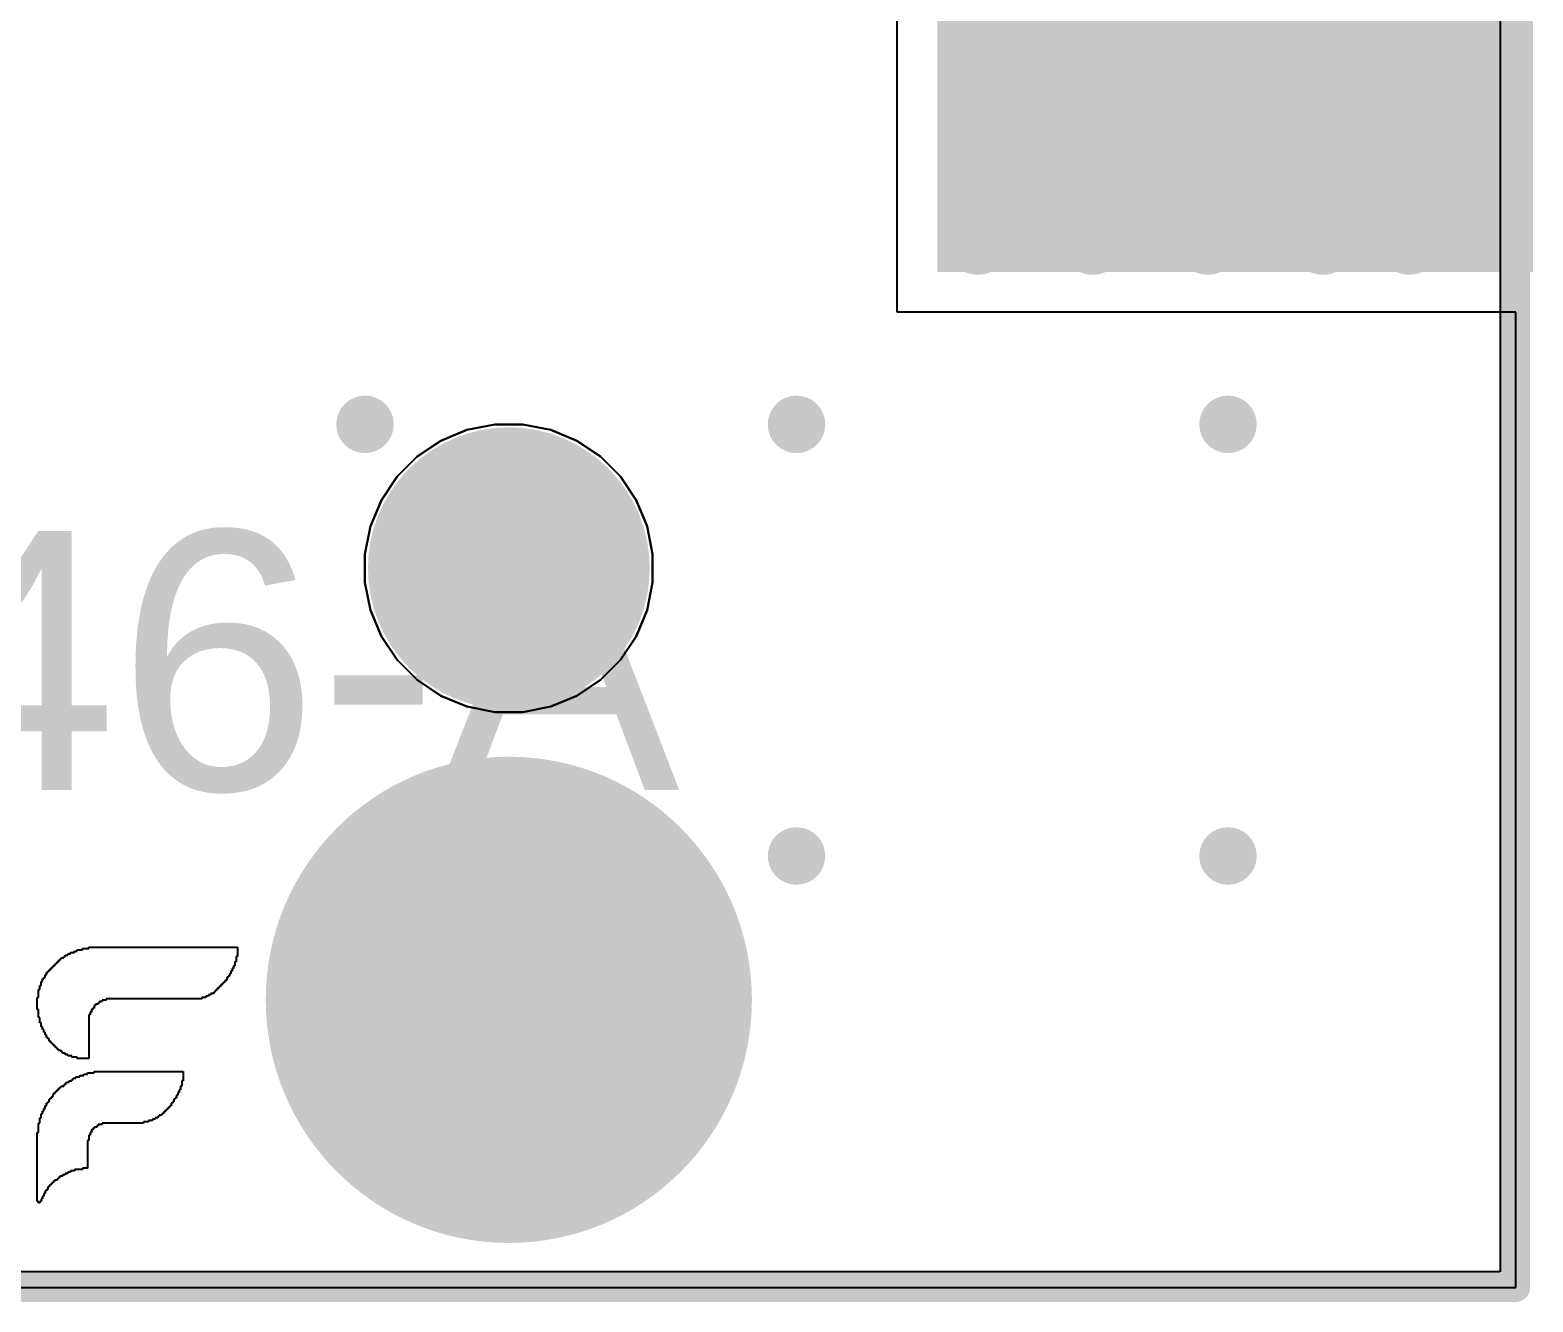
# Model space of a CAD drawing. Header units: millimetres. Extents: x -0.01 to 2.64, y -2.47 to 1.86.
# Drawn here: x 1.184 to 1.706, y -0.005 to 0.437 of the extents above; entities that cross this region are included whole.
import ezdxf

# ---------------------------------------------------------------- set-up
doc = ezdxf.new("R2010")
doc.units = ezdxf.units.MM
doc.header["$MEASUREMENT"] = 0
for name, color, linetype in [('BottomLayer', 5, 'Continuous'), ('BottomSolder', 6, 'Continuous'), ('Mechanical1', 6, 'Continuous'), ('MidLayer1', 16, 'Continuous'), ('MidLayer2', 76, 'Continuous'), ('PadHoleLayer', 156, 'Continuous'), ('TopLayer', 1, 'Continuous'), ('TopOverlay', 2, 'Continuous'), ('TopSolder', 216, 'Continuous'), ('ViaHoleLayer', 16, 'Continuous')]:
    doc.layers.add(name, color=color, linetype=linetype)
doc.styles.add('Arial', font='', dxfattribs={"height": 0.2})
doc.styles.get('Arial').set_extended_font_data('Arial')

# ---------------------------------------------------------------- blocks, each defined once
blk = doc.blocks.new('GRF_2021_F____13')
at = {"layer": 'TopOverlay'}
for p, q in [((0.70405, 0.07285), (0.70405, 0.07331)), ((0.70405, 0.07331), (0.7557, 0.07331)), ((0.7557, 0.07331), (0.7557, 0.07285)), ((0.69299, 0.06778), (0.69299, 0.06824)), ((0.69299, 0.06824), (0.69345, 0.06824)), ((0.69345, 0.06824), (0.69345, 0.0687)), ((0.69345, 0.0687), (0.69391, 0.0687)), ((0.69391, 0.0687), (0.69391, 0.06916)), ((0.69391, 0.06916), (0.69437, 0.06916)), ((0.69437, 0.06916), (0.69437, 0.06963)), ((0.69437, 0.06963), (0.69529, 0.06963)), ((0.69529, 0.06963), (0.69529, 0.07009)), ((0.69529, 0.07009), (0.69575, 0.07009)), ((0.69575, 0.07009), (0.69575, 0.07055)), ((0.69575, 0.07055), (0.69668, 0.07055)), ((0.69668, 0.07055), (0.69668, 0.07101)), ((0.69668, 0.07101), (0.6976, 0.07101)), ((0.6976, 0.07101), (0.6976, 0.07147)), ((0.6976, 0.07147), (0.69898, 0.07147)), ((0.69898, 0.07147), (0.69898, 0.07193)), ((0.69898, 0.07193), (0.6999, 0.07193)), ((0.6999, 0.07193), (0.6999, 0.07239)), ((0.6999, 0.07239), (0.70175, 0.07239)), ((0.70175, 0.07239), (0.70175, 0.07285)), ((0.70175, 0.07285), (0.70405, 0.07285)), ((0.75524, 0.06824), (0.75477, 0.06824)), ((0.75477, 0.06824), (0.75477, 0.06778)), ((0.7557, 0.07009), (0.75524, 0.07009)), ((0.75524, 0.07009), (0.75524, 0.06963)), ((0.75524, 0.06963), (0.75524, 0.06916)), ((0.75524, 0.06916), (0.75524, 0.0687)), ((0.75524, 0.0687), (0.75524, 0.06824)), ((0.7557, 0.07285), (0.7557, 0.07239)), ((0.7557, 0.07239), (0.7557, 0.07193)), ((0.7557, 0.07193), (0.7557, 0.07147)), ((0.7557, 0.07147), (0.7557, 0.07101)), ((0.7557, 0.07101), (0.7557, 0.07055)), ((0.7557, 0.07055), (0.7557, 0.07009)), ((0.68838, 0.06225), (0.68838, 0.06271)), ((0.68838, 0.06271), (0.68884, 0.06271)), ((0.68884, 0.06317), (0.68884, 0.06363)), ((0.68884, 0.06363), (0.6893, 0.06363)), ((0.68884, 0.06271), (0.68884, 0.06317)), ((0.6893, 0.06409), (0.6893, 0.06455)), ((0.6893, 0.06455), (0.68976, 0.06455)), ((0.6893, 0.06363), (0.6893, 0.06409)), ((0.68976, 0.06455), (0.68976, 0.06501)), ((0.68976, 0.06501), (0.69022, 0.06501)), ((0.69022, 0.06501), (0.69022, 0.06548)), ((0.69022, 0.06548), (0.69068, 0.06548)), ((0.69068, 0.06548), (0.69068, 0.06594)), ((0.69068, 0.06594), (0.69114, 0.06594)), ((0.69114, 0.06594), (0.69114, 0.0664)), ((0.69114, 0.0664), (0.6916, 0.0664)), ((0.6916, 0.0664), (0.6916, 0.06686)), ((0.6916, 0.06686), (0.69207, 0.06686)), ((0.69207, 0.06686), (0.69207, 0.06732)), ((0.69207, 0.06732), (0.69253, 0.06732)), ((0.69253, 0.06732), (0.69253, 0.06778)), ((0.69253, 0.06778), (0.69299, 0.06778)), ((0.75247, 0.06271), (0.75201, 0.06271)), ((0.75201, 0.06271), (0.75201, 0.06225)), ((0.75293, 0.06317), (0.75247, 0.06317)), ((0.75247, 0.06317), (0.75247, 0.06271)), ((0.75339, 0.06409), (0.75293, 0.06409)), ((0.75293, 0.06409), (0.75293, 0.06363)), ((0.75293, 0.06363), (0.75293, 0.06317)), ((0.75385, 0.06501), (0.75339, 0.06501)), ((0.75339, 0.06501), (0.75339, 0.06455)), ((0.75339, 0.06455), (0.75339, 0.06409)), ((0.75431, 0.06594), (0.75385, 0.06594)), ((0.75385, 0.06594), (0.75385, 0.06548)), ((0.75385, 0.06548), (0.75385, 0.06501)), ((0.75477, 0.06686), (0.75431, 0.06686)), ((0.75431, 0.06686), (0.75431, 0.0664)), ((0.75431, 0.0664), (0.75431, 0.06594)), ((0.75477, 0.06778), (0.75477, 0.06732)), ((0.75477, 0.06732), (0.75477, 0.06686)), ((0.68653, 0.0581), (0.68653, 0.05856)), ((0.68653, 0.05856), (0.68699, 0.05856)), ((0.68653, 0.05764), (0.68653, 0.0581)), ((0.68653, 0.05718), (0.68653, 0.05764)), ((0.68699, 0.05948), (0.68699, 0.05994)), ((0.68699, 0.05994), (0.68745, 0.05994)), ((0.68699, 0.05902), (0.68699, 0.05948)), ((0.68699, 0.05856), (0.68699, 0.05902)), ((0.68745, 0.06087), (0.68745, 0.06133)), ((0.68745, 0.06133), (0.68792, 0.06133)), ((0.68745, 0.0604), (0.68745, 0.06087)), ((0.68745, 0.05994), (0.68745, 0.0604)), ((0.68792, 0.06179), (0.68792, 0.06225)), ((0.68792, 0.06225), (0.68838, 0.06225)), ((0.68792, 0.06133), (0.68792, 0.06179)), ((0.74786, 0.05764), (0.7474, 0.05764)), ((0.7474, 0.05764), (0.7474, 0.05718)), ((0.74832, 0.0581), (0.74786, 0.0581)), ((0.74786, 0.0581), (0.74786, 0.05764)), ((0.74878, 0.05856), (0.74832, 0.05856)), ((0.74832, 0.05856), (0.74832, 0.0581)), ((0.74924, 0.05902), (0.74878, 0.05902)), ((0.74878, 0.05902), (0.74878, 0.05856)), ((0.7497, 0.05948), (0.74924, 0.05948)), ((0.74924, 0.05948), (0.74924, 0.05902)), ((0.75016, 0.05994), (0.7497, 0.05994)), ((0.7497, 0.05994), (0.7497, 0.05948)), ((0.75062, 0.0604), (0.75016, 0.0604)), ((0.75016, 0.0604), (0.75016, 0.05994)), ((0.75109, 0.06087), (0.75062, 0.06087)), ((0.75062, 0.06087), (0.75062, 0.0604)), ((0.75155, 0.06133), (0.75109, 0.06133)), ((0.75109, 0.06133), (0.75109, 0.06087)), ((0.75201, 0.06179), (0.75155, 0.06179)), ((0.75155, 0.06179), (0.75155, 0.06133)), ((0.75201, 0.06225), (0.75201, 0.06179)), ((0.68607, 0.05533), (0.68607, 0.05579)), ((0.68607, 0.05579), (0.68653, 0.05579)), ((0.68607, 0.05487), (0.68607, 0.05533)), ((0.68607, 0.05441), (0.68607, 0.05487)), ((0.68607, 0.05395), (0.68607, 0.05441)), ((0.68607, 0.05349), (0.68607, 0.05395)), ((0.68607, 0.05303), (0.68607, 0.05349)), ((0.68607, 0.05257), (0.68607, 0.05303)), ((0.68607, 0.0521), (0.68607, 0.05257)), ((0.68653, 0.05672), (0.68653, 0.05718)), ((0.68653, 0.05625), (0.68653, 0.05672)), ((0.68653, 0.05579), (0.68653, 0.05625)), ((0.70636, 0.05303), (0.7059, 0.05303)), ((0.7059, 0.05303), (0.7059, 0.05257)), ((0.7059, 0.05257), (0.7059, 0.0521)), ((0.70728, 0.05349), (0.70636, 0.05349)), ((0.70636, 0.05349), (0.70636, 0.05303)), ((0.70774, 0.05395), (0.70728, 0.05395)), ((0.70728, 0.05395), (0.70728, 0.05349)), ((0.70867, 0.05441), (0.70774, 0.05441)), ((0.70774, 0.05441), (0.70774, 0.05395)), ((0.71005, 0.05487), (0.70867, 0.05487)), ((0.70867, 0.05487), (0.70867, 0.05441)), ((0.74325, 0.05533), (0.71005, 0.05533)), ((0.71005, 0.05533), (0.71005, 0.05487)), ((0.74463, 0.05579), (0.74325, 0.05579)), ((0.74325, 0.05579), (0.74325, 0.05533)), ((0.74555, 0.05625), (0.74463, 0.05625)), ((0.74463, 0.05625), (0.74463, 0.05579)), ((0.74647, 0.05672), (0.74555, 0.05672)), ((0.74555, 0.05672), (0.74555, 0.05625)), ((0.7474, 0.05718), (0.74647, 0.05718)), ((0.74647, 0.05718), (0.74647, 0.05672)), ((0.68607, 0.05164), (0.68607, 0.0521)), ((0.68653, 0.05164), (0.68607, 0.05164)), ((0.68653, 0.05118), (0.68653, 0.05164)), ((0.68653, 0.05072), (0.68653, 0.05118)), ((0.68653, 0.05026), (0.68653, 0.05072)), ((0.68653, 0.0498), (0.68653, 0.05026)), ((0.68653, 0.04934), (0.68653, 0.0498)), ((0.68653, 0.04888), (0.68653, 0.04934)), ((0.68699, 0.04888), (0.68653, 0.04888)), ((0.68699, 0.04842), (0.68699, 0.04888)), ((0.68699, 0.04795), (0.68699, 0.04842)), ((0.68699, 0.04749), (0.68699, 0.04795)), ((0.68699, 0.04703), (0.68699, 0.04749)), ((0.68745, 0.04703), (0.68699, 0.04703)), ((0.68745, 0.04657), (0.68745, 0.04703)), ((0.70452, 0.0498), (0.70405, 0.0498)), ((0.70405, 0.0498), (0.70405, 0.04934)), ((0.70405, 0.04934), (0.70405, 0.04888)), ((0.70405, 0.04888), (0.70405, 0.04842)), ((0.70405, 0.04842), (0.70405, 0.04795)), ((0.70405, 0.04795), (0.70405, 0.04749)), ((0.70405, 0.04749), (0.70405, 0.04703)), ((0.70405, 0.04703), (0.70405, 0.04657)), ((0.70498, 0.05072), (0.70452, 0.05072)), ((0.70452, 0.05072), (0.70452, 0.05026)), ((0.70452, 0.05026), (0.70452, 0.0498)), ((0.70544, 0.05164), (0.70498, 0.05164)), ((0.70498, 0.05164), (0.70498, 0.05118)), ((0.70498, 0.05118), (0.70498, 0.05072)), ((0.7059, 0.0521), (0.70544, 0.0521)), ((0.70544, 0.0521), (0.70544, 0.05164)), ((0.68745, 0.04611), (0.68745, 0.04657)), ((0.68745, 0.04565), (0.68745, 0.04611)), ((0.68792, 0.04565), (0.68745, 0.04565)), ((0.68792, 0.04519), (0.68792, 0.04565)), ((0.68792, 0.04473), (0.68792, 0.04519)), ((0.68838, 0.04473), (0.68792, 0.04473)), ((0.68838, 0.04427), (0.68838, 0.04473)), ((0.68838, 0.0438), (0.68838, 0.04427)), ((0.68884, 0.0438), (0.68838, 0.0438)), ((0.68884, 0.04334), (0.68884, 0.0438)), ((0.68884, 0.04288), (0.68884, 0.04334)), ((0.6893, 0.04288), (0.68884, 0.04288)), ((0.6893, 0.04242), (0.6893, 0.04288)), ((0.6893, 0.04196), (0.6893, 0.04242)), ((0.68976, 0.04196), (0.6893, 0.04196)), ((0.68976, 0.0415), (0.68976, 0.04196)), ((0.70405, 0.04657), (0.70405, 0.04611)), ((0.70405, 0.04611), (0.70405, 0.04565)), ((0.70405, 0.04565), (0.70405, 0.04519)), ((0.70405, 0.04519), (0.70405, 0.04473)), ((0.70405, 0.04473), (0.70405, 0.04427)), ((0.70405, 0.04427), (0.70405, 0.0438)), ((0.70405, 0.0438), (0.70405, 0.04334)), ((0.70405, 0.04334), (0.70405, 0.04288)), ((0.70405, 0.04288), (0.70405, 0.04242)), ((0.70405, 0.04242), (0.70405, 0.04196)), ((0.70405, 0.04196), (0.70405, 0.0415)), ((0.69022, 0.0415), (0.68976, 0.0415)), ((0.69022, 0.04104), (0.69022, 0.0415)), ((0.69022, 0.04058), (0.69022, 0.04104)), ((0.69068, 0.04058), (0.69022, 0.04058)), ((0.69068, 0.04012), (0.69068, 0.04058)), ((0.69114, 0.04012), (0.69068, 0.04012)), ((0.69114, 0.03965), (0.69114, 0.04012)), ((0.6916, 0.03965), (0.69114, 0.03965)), ((0.6916, 0.03919), (0.6916, 0.03965)), ((0.69207, 0.03919), (0.6916, 0.03919)), ((0.69207, 0.03873), (0.69207, 0.03919)), ((0.69253, 0.03873), (0.69207, 0.03873)), ((0.69253, 0.03827), (0.69253, 0.03873)), ((0.69299, 0.03827), (0.69253, 0.03827)), ((0.69299, 0.03781), (0.69299, 0.03827)), ((0.69345, 0.03781), (0.69299, 0.03781)), ((0.69345, 0.03735), (0.69345, 0.03781)), ((0.69437, 0.03735), (0.69345, 0.03735)), ((0.69437, 0.03689), (0.69437, 0.03735)), ((0.69483, 0.03689), (0.69437, 0.03689)), ((0.69483, 0.03643), (0.69483, 0.03689)), ((0.70405, 0.0415), (0.70405, 0.04104)), ((0.70405, 0.04104), (0.70405, 0.04058)), ((0.70405, 0.04058), (0.70405, 0.04012)), ((0.70405, 0.04012), (0.70405, 0.03965)), ((0.70405, 0.03965), (0.70405, 0.03919)), ((0.70405, 0.03919), (0.70405, 0.03873)), ((0.70405, 0.03873), (0.70405, 0.03827)), ((0.70405, 0.03827), (0.70405, 0.03781)), ((0.70405, 0.03781), (0.70405, 0.03735)), ((0.70405, 0.03735), (0.70405, 0.03689)), ((0.70405, 0.03689), (0.70405, 0.03643)), ((0.69575, 0.03643), (0.69483, 0.03643)), ((0.69575, 0.03597), (0.69575, 0.03643)), ((0.69668, 0.03597), (0.69575, 0.03597)), ((0.69668, 0.0355), (0.69668, 0.03597)), ((0.69806, 0.0355), (0.69668, 0.0355)), ((0.69806, 0.03504), (0.69806, 0.0355)), ((0.6999, 0.03504), (0.69806, 0.03504)), ((0.6999, 0.03458), (0.6999, 0.03504)), ((0.70405, 0.03458), (0.6999, 0.03458)), ((0.70405, 0.03643), (0.70405, 0.03597)), ((0.70405, 0.03597), (0.70405, 0.0355)), ((0.70405, 0.0355), (0.70405, 0.03504)), ((0.70405, 0.03504), (0.70405, 0.03458)), ((0.69622, 0.02597), (0.69622, 0.02643)), ((0.69622, 0.02643), (0.69714, 0.02643)), ((0.69714, 0.02643), (0.69714, 0.02689)), ((0.69714, 0.02689), (0.69806, 0.02689)), ((0.69806, 0.02689), (0.69806, 0.02735)), ((0.69806, 0.02735), (0.69852, 0.02735)), ((0.69852, 0.02735), (0.69852, 0.02782)), ((0.69852, 0.02782), (0.69944, 0.02782)), ((0.69944, 0.02782), (0.69944, 0.02828)), ((0.69944, 0.02828), (0.70083, 0.02828)), ((0.70083, 0.02828), (0.70083, 0.02874)), ((0.70083, 0.02874), (0.70221, 0.02874)), ((0.70221, 0.02874), (0.70221, 0.0292)), ((0.70221, 0.0292), (0.70359, 0.0292)), ((0.70359, 0.0292), (0.70359, 0.02966)), ((0.70359, 0.02966), (0.7059, 0.02966)), ((0.7059, 0.02966), (0.7059, 0.03012)), ((0.7059, 0.03012), (0.73679, 0.03012)), ((0.73679, 0.02689), (0.73633, 0.02689)), ((0.73633, 0.02689), (0.73633, 0.02643)), ((0.73633, 0.02643), (0.73633, 0.02597)), ((0.73679, 0.03012), (0.73679, 0.02966)), ((0.73679, 0.02966), (0.73679, 0.0292)), ((0.73679, 0.0292), (0.73679, 0.02874)), ((0.73679, 0.02874), (0.73679, 0.02828)), ((0.73679, 0.02828), (0.73679, 0.02782)), ((0.73679, 0.02782), (0.73679, 0.02735)), ((0.73679, 0.02735), (0.73679, 0.02689)), ((0.69068, 0.02044), (0.69068, 0.0209)), ((0.69068, 0.0209), (0.69114, 0.0209)), ((0.69114, 0.0209), (0.69114, 0.02136)), ((0.69114, 0.02136), (0.6916, 0.02136)), ((0.6916, 0.02182), (0.6916, 0.02228)), ((0.6916, 0.02228), (0.69207, 0.02228)), ((0.6916, 0.02136), (0.6916, 0.02182)), ((0.69207, 0.02228), (0.69207, 0.02274)), ((0.69207, 0.02274), (0.69253, 0.02274)), ((0.69253, 0.02274), (0.69253, 0.0232)), ((0.69253, 0.0232), (0.69299, 0.0232)), ((0.69299, 0.0232), (0.69299, 0.02367)), ((0.69299, 0.02367), (0.69345, 0.02367)), ((0.69345, 0.02367), (0.69345, 0.02413)), ((0.69345, 0.02413), (0.69391, 0.02413)), ((0.69391, 0.02413), (0.69391, 0.02459)), ((0.69391, 0.02459), (0.69437, 0.02459)), ((0.69437, 0.02459), (0.69437, 0.02505)), ((0.69437, 0.02505), (0.69529, 0.02505)), ((0.69529, 0.02505), (0.69529, 0.02551)), ((0.69529, 0.02551), (0.69575, 0.02551)), ((0.69575, 0.02551), (0.69575, 0.02597)), ((0.69575, 0.02597), (0.69622, 0.02597)), ((0.73449, 0.0209), (0.73403, 0.0209)), ((0.73403, 0.0209), (0.73403, 0.02044)), ((0.73495, 0.02182), (0.73449, 0.02182)), ((0.73449, 0.02182), (0.73449, 0.02136)), ((0.73449, 0.02136), (0.73449, 0.0209)), ((0.73541, 0.02274), (0.73495, 0.02274)), ((0.73495, 0.02274), (0.73495, 0.02228)), ((0.73495, 0.02228), (0.73495, 0.02182)), ((0.73587, 0.02367), (0.73541, 0.02367)), ((0.73541, 0.02367), (0.73541, 0.0232)), ((0.73541, 0.0232), (0.73541, 0.02274)), ((0.73633, 0.02505), (0.73587, 0.02505)), ((0.73587, 0.02505), (0.73587, 0.02459)), ((0.73587, 0.02459), (0.73587, 0.02413)), ((0.73587, 0.02413), (0.73587, 0.02367)), ((0.73633, 0.02597), (0.73633, 0.02551)), ((0.73633, 0.02551), (0.73633, 0.02505)), ((0.68792, 0.01583), (0.68792, 0.01629)), ((0.68792, 0.01629), (0.68838, 0.01629)), ((0.68792, 0.01537), (0.68792, 0.01583)), ((0.68838, 0.01675), (0.68838, 0.01721)), ((0.68838, 0.01721), (0.68884, 0.01721)), ((0.68838, 0.01629), (0.68838, 0.01675)), ((0.68884, 0.01767), (0.68884, 0.01813)), ((0.68884, 0.01813), (0.6893, 0.01813)), ((0.68884, 0.01721), (0.68884, 0.01767)), ((0.6893, 0.01859), (0.6893, 0.01906)), ((0.6893, 0.01906), (0.68976, 0.01906)), ((0.6893, 0.01813), (0.6893, 0.01859)), ((0.68976, 0.01906), (0.68976, 0.01952)), ((0.68976, 0.01952), (0.69022, 0.01952)), ((0.69022, 0.01998), (0.69022, 0.02044)), ((0.69022, 0.02044), (0.69068, 0.02044)), ((0.69022, 0.01952), (0.69022, 0.01998)), ((0.73034, 0.01583), (0.72988, 0.01583)), ((0.72988, 0.01583), (0.72988, 0.01537)), ((0.7308, 0.01629), (0.73034, 0.01629)), ((0.73034, 0.01629), (0.73034, 0.01583)), ((0.73126, 0.01675), (0.7308, 0.01675)), ((0.7308, 0.01675), (0.7308, 0.01629)), ((0.73172, 0.01721), (0.73126, 0.01721)), ((0.73126, 0.01721), (0.73126, 0.01675)), ((0.73218, 0.01767), (0.73172, 0.01767)), ((0.73172, 0.01767), (0.73172, 0.01721)), ((0.73264, 0.01813), (0.73218, 0.01813)), ((0.73218, 0.01813), (0.73218, 0.01767)), ((0.7331, 0.01906), (0.73264, 0.01906)), ((0.73264, 0.01906), (0.73264, 0.01859)), ((0.73264, 0.01859), (0.73264, 0.01813)), ((0.73356, 0.01952), (0.7331, 0.01952)), ((0.7331, 0.01952), (0.7331, 0.01906)), ((0.73403, 0.02044), (0.73356, 0.02044)), ((0.73356, 0.02044), (0.73356, 0.01998)), ((0.73356, 0.01998), (0.73356, 0.01952)), ((0.68653, 0.01168), (0.68653, 0.01214)), ((0.68653, 0.01214), (0.68699, 0.01214)), ((0.68653, 0.01122), (0.68653, 0.01168)), ((0.68653, 0.01076), (0.68653, 0.01122)), ((0.68653, 0.01029), (0.68653, 0.01076)), ((0.68699, 0.01352), (0.68699, 0.01398)), ((0.68699, 0.01398), (0.68745, 0.01398)), ((0.68699, 0.01306), (0.68699, 0.01352)), ((0.68699, 0.0126), (0.68699, 0.01306)), ((0.68699, 0.01214), (0.68699, 0.0126)), ((0.68745, 0.01491), (0.68745, 0.01537)), ((0.68745, 0.01537), (0.68792, 0.01537)), ((0.68745, 0.01444), (0.68745, 0.01491)), ((0.68745, 0.01398), (0.68745, 0.01444)), ((0.70682, 0.01076), (0.7059, 0.01076)), ((0.7059, 0.01076), (0.7059, 0.01029)), ((0.70728, 0.01122), (0.70682, 0.01122)), ((0.70682, 0.01122), (0.70682, 0.01076)), ((0.70867, 0.01168), (0.70728, 0.01168)), ((0.70728, 0.01168), (0.70728, 0.01122)), ((0.72296, 0.01214), (0.70867, 0.01214)), ((0.70867, 0.01214), (0.70867, 0.01168)), ((0.7248, 0.0126), (0.72296, 0.0126)), ((0.72296, 0.0126), (0.72296, 0.01214)), ((0.72619, 0.01306), (0.7248, 0.01306)), ((0.7248, 0.01306), (0.7248, 0.0126)), ((0.72711, 0.01352), (0.72619, 0.01352)), ((0.72619, 0.01352), (0.72619, 0.01306)), ((0.72803, 0.01398), (0.72711, 0.01398)), ((0.72711, 0.01398), (0.72711, 0.01352)), ((0.72849, 0.01444), (0.72803, 0.01444)), ((0.72803, 0.01444), (0.72803, 0.01398)), ((0.72941, 0.01491), (0.72849, 0.01491)), ((0.72849, 0.01491), (0.72849, 0.01444)), ((0.72988, 0.01537), (0.72941, 0.01537)), ((0.72941, 0.01537), (0.72941, 0.01491)), ((0.68607, 0.00845), (0.68607, 0.00891)), ((0.68607, 0.00891), (0.68653, 0.00891)), ((0.68607, 0.00799), (0.68607, 0.00845)), ((0.68607, 0.00753), (0.68607, 0.00799)), ((0.68607, 0.00707), (0.68607, 0.00753)), ((0.68607, 0.00661), (0.68607, 0.00707)), ((0.68607, 0.00614), (0.68607, 0.00661)), ((0.68607, 0.00568), (0.68607, 0.00614)), ((0.68607, 0.00522), (0.68607, 0.00568)), ((0.68653, 0.00983), (0.68653, 0.01029)), ((0.68653, 0.00937), (0.68653, 0.00983)), ((0.68653, 0.00891), (0.68653, 0.00937)), ((0.70405, 0.00614), (0.70359, 0.00614)), ((0.70359, 0.00614), (0.70359, 0.00568)), ((0.70359, 0.00568), (0.70359, 0.00522)), ((0.70452, 0.00799), (0.70405, 0.00799)), ((0.70405, 0.00799), (0.70405, 0.00753)), ((0.70405, 0.00753), (0.70405, 0.00707)), ((0.70405, 0.00707), (0.70405, 0.00661)), ((0.70405, 0.00661), (0.70405, 0.00614)), ((0.70498, 0.00891), (0.70452, 0.00891)), ((0.70452, 0.00891), (0.70452, 0.00845)), ((0.70452, 0.00845), (0.70452, 0.00799)), ((0.70544, 0.00983), (0.70498, 0.00983)), ((0.70498, 0.00983), (0.70498, 0.00937)), ((0.70498, 0.00937), (0.70498, 0.00891)), ((0.7059, 0.01029), (0.70544, 0.01029)), ((0.70544, 0.01029), (0.70544, 0.00983)), ((0.68607, 0.00476), (0.68607, 0.00522)), ((0.68607, 0.0043), (0.68607, 0.00476)), ((0.68607, 0.00384), (0.68607, 0.0043)), ((0.68607, 0.00338), (0.68607, 0.00384)), ((0.68607, 0.00292), (0.68607, 0.00338)), ((0.68607, 0.00246), (0.68607, 0.00292)), ((0.68607, 0.00199), (0.68607, 0.00246)), ((0.68607, 0.00153), (0.68607, 0.00199)), ((0.68607, 0.00107), (0.68607, 0.00153)), ((0.68607, 0.00061), (0.68607, 0.00107)), ((0.68607, 0.00015), (0.68607, 0.00061)), ((0.68607, -0.00031), (0.68607, 0.00015)), ((0.70359, 0.00522), (0.70359, 0.00476)), ((0.70359, 0.00476), (0.70359, 0.0043)), ((0.70359, 0.0043), (0.70359, 0.00384)), ((0.70359, 0.00384), (0.70359, 0.00338)), ((0.70359, 0.00338), (0.70359, 0.00292)), ((0.70359, 0.00292), (0.70359, 0.00246)), ((0.70359, 0.00246), (0.70359, 0.00199)), ((0.70359, 0.00199), (0.70359, 0.00153)), ((0.70359, 0.00153), (0.70359, 0.00107)), ((0.70359, 0.00107), (0.70359, 0.00061)), ((0.70359, 0.00061), (0.70359, 0.00015)), ((0.70359, 0.00015), (0.70359, -0.00031)), ((0.68607, -0.00077), (0.68607, -0.00031)), ((0.68607, -0.00123), (0.68607, -0.00077)), ((0.68607, -0.00169), (0.68607, -0.00123)), ((0.68607, -0.00216), (0.68607, -0.00169)), ((0.68607, -0.00262), (0.68607, -0.00216)), ((0.68607, -0.00308), (0.68607, -0.00262)), ((0.68607, -0.00354), (0.68607, -0.00308)), ((0.68607, -0.004), (0.68607, -0.00354)), ((0.68607, -0.00446), (0.68607, -0.004)), ((0.68607, -0.00492), (0.68607, -0.00446)), ((0.68607, -0.00538), (0.68607, -0.00492)), ((0.6976, -0.00492), (0.69668, -0.00492)), ((0.69668, -0.00492), (0.69668, -0.00538)), ((0.69898, -0.00446), (0.6976, -0.00446)), ((0.6976, -0.00446), (0.6976, -0.00492)), ((0.70175, -0.004), (0.69898, -0.004)), ((0.69898, -0.004), (0.69898, -0.00446)), ((0.70359, -0.00354), (0.70175, -0.00354)), ((0.70175, -0.00354), (0.70175, -0.004)), ((0.70359, -0.00031), (0.70359, -0.00077)), ((0.70359, -0.00077), (0.70359, -0.00123)), ((0.70359, -0.00123), (0.70359, -0.00169)), ((0.70359, -0.00169), (0.70359, -0.00216)), ((0.70359, -0.00216), (0.70359, -0.00262)), ((0.70359, -0.00262), (0.70359, -0.00308)), ((0.70359, -0.00308), (0.70359, -0.00354)), ((0.68607, -0.00584), (0.68607, -0.00538)), ((0.68607, -0.0063), (0.68607, -0.00584)), ((0.68607, -0.00677), (0.68607, -0.0063)), ((0.68607, -0.00723), (0.68607, -0.00677)), ((0.68607, -0.00769), (0.68607, -0.00723)), ((0.68607, -0.00815), (0.68607, -0.00769)), ((0.68607, -0.00861), (0.68607, -0.00815)), ((0.68607, -0.00907), (0.68607, -0.00861)), ((0.68607, -0.00953), (0.68607, -0.00907)), ((0.68607, -0.00999), (0.68607, -0.00953)), ((0.68607, -0.01045), (0.68607, -0.00999)), ((0.69022, -0.00999), (0.68976, -0.00999)), ((0.68976, -0.00999), (0.68976, -0.01045)), ((0.69068, -0.00953), (0.69022, -0.00953)), ((0.69022, -0.00953), (0.69022, -0.00999)), ((0.69114, -0.00907), (0.69068, -0.00907)), ((0.69068, -0.00907), (0.69068, -0.00953)), ((0.6916, -0.00861), (0.69114, -0.00861)), ((0.69114, -0.00861), (0.69114, -0.00907)), ((0.69207, -0.00815), (0.6916, -0.00815)), ((0.6916, -0.00815), (0.6916, -0.00861)), ((0.69299, -0.00769), (0.69207, -0.00769)), ((0.69207, -0.00769), (0.69207, -0.00815)), ((0.69345, -0.00723), (0.69299, -0.00723)), ((0.69299, -0.00723), (0.69299, -0.00769)), ((0.69391, -0.00677), (0.69345, -0.00677)), ((0.69345, -0.00677), (0.69345, -0.00723)), ((0.69483, -0.0063), (0.69391, -0.0063)), ((0.69391, -0.0063), (0.69391, -0.00677)), ((0.69575, -0.00584), (0.69483, -0.00584)), ((0.69483, -0.00584), (0.69483, -0.0063)), ((0.69668, -0.00538), (0.69575, -0.00538)), ((0.69575, -0.00538), (0.69575, -0.00584)), ((0.68607, -0.01092), (0.68607, -0.01045)), ((0.68607, -0.01138), (0.68607, -0.01092)), ((0.68607, -0.01184), (0.68607, -0.01138)), ((0.68607, -0.0123), (0.68607, -0.01184)), ((0.68607, -0.01276), (0.68607, -0.0123)), ((0.68607, -0.01322), (0.68607, -0.01276)), ((0.68607, -0.01368), (0.68607, -0.01322)), ((0.68607, -0.01414), (0.68607, -0.01368)), ((0.68607, -0.0146), (0.68607, -0.01414)), ((0.68607, -0.01507), (0.68607, -0.0146)), ((0.68653, -0.01507), (0.68607, -0.01507)), ((0.68653, -0.01553), (0.68653, -0.01507)), ((0.68699, -0.01553), (0.68653, -0.01553)), ((0.68745, -0.01507), (0.68699, -0.01507)), ((0.68699, -0.01507), (0.68699, -0.01553)), ((0.68792, -0.01414), (0.68745, -0.01414)), ((0.68745, -0.01414), (0.68745, -0.0146)), ((0.68745, -0.0146), (0.68745, -0.01507)), ((0.68838, -0.01322), (0.68792, -0.01322)), ((0.68792, -0.01322), (0.68792, -0.01368)), ((0.68792, -0.01368), (0.68792, -0.01414)), ((0.68884, -0.0123), (0.68838, -0.0123)), ((0.68838, -0.0123), (0.68838, -0.01276)), ((0.68838, -0.01276), (0.68838, -0.01322)), ((0.6893, -0.01138), (0.68884, -0.01138)), ((0.68884, -0.01138), (0.68884, -0.01184)), ((0.68884, -0.01184), (0.68884, -0.0123)), ((0.68976, -0.01092), (0.6893, -0.01092)), ((0.6893, -0.01092), (0.6893, -0.01138)), ((0.68976, -0.01045), (0.68976, -0.01092))]:
    blk.add_line(p, q, dxfattribs=at)
blk = doc.blocks.new('SMA_R_____P___R__D___H_F____15')
at = {"layer": 'BottomLayer'}
blk.add_hatch(color=5, dxfattribs=at).paths.add_polyline_path([(-0.005, 0.226), (0.2, 0.226), (0.2, 0.122), (-0.005, 0.122)])
h = blk.add_hatch(color=5, dxfattribs=at)
edge = h.paths.add_edge_path()
edge.add_arc((0.037, 0.217), 0.01, 0, 360)
h = blk.add_hatch(color=5, dxfattribs=at)
edge = h.paths.add_edge_path()
edge.add_arc((0.067, 0.217), 0.01, 0, 360)
h = blk.add_hatch(color=5, dxfattribs=at)
edge = h.paths.add_edge_path()
edge.add_arc((0.107, 0.217), 0.01, 0, 360)
h = blk.add_hatch(color=5, dxfattribs=at)
edge = h.paths.add_edge_path()
edge.add_arc((0.147, 0.217), 0.01, 0, 360)
h = blk.add_hatch(color=5, dxfattribs=at)
edge = h.paths.add_edge_path()
edge.add_arc((0.187, 0.217), 0.01, 0, 360)
h = blk.add_hatch(color=5, dxfattribs=at)
edge = h.paths.add_edge_path()
edge.add_arc((0.037, 0.137), 0.01, 0, 360)
h = blk.add_hatch(color=5, dxfattribs=at)
edge = h.paths.add_edge_path()
edge.add_arc((0.067, 0.137), 0.01, 0, 360)
h = blk.add_hatch(color=5, dxfattribs=at)
edge = h.paths.add_edge_path()
edge.add_arc((0.107, 0.137), 0.01, 0, 360)
h = blk.add_hatch(color=5, dxfattribs=at)
edge = h.paths.add_edge_path()
edge.add_arc((0.147, 0.137), 0.01, 0, 360)
h = blk.add_hatch(color=5, dxfattribs=at)
edge = h.paths.add_edge_path()
edge.add_arc((0.187, 0.137), 0.01, 0, 360)
at = {"layer": 'BottomSolder'}
blk.add_hatch(color=6, dxfattribs=at).paths.add_polyline_path([(-0.006, 0.227), (0.201, 0.227), (0.201, 0.121), (-0.006, 0.121)])
h = blk.add_hatch(color=6, dxfattribs=at)
edge = h.paths.add_edge_path()
edge.add_arc((0.037, 0.217), 0.011, 0, 360)
h = blk.add_hatch(color=6, dxfattribs=at)
edge = h.paths.add_edge_path()
edge.add_arc((0.067, 0.217), 0.011, 0, 360)
h = blk.add_hatch(color=6, dxfattribs=at)
edge = h.paths.add_edge_path()
edge.add_arc((0.107, 0.217), 0.011, 0, 360)
h = blk.add_hatch(color=6, dxfattribs=at)
edge = h.paths.add_edge_path()
edge.add_arc((0.147, 0.217), 0.011, 0, 360)
h = blk.add_hatch(color=6, dxfattribs=at)
edge = h.paths.add_edge_path()
edge.add_arc((0.187, 0.217), 0.011, 0, 360)
h = blk.add_hatch(color=6, dxfattribs=at)
edge = h.paths.add_edge_path()
edge.add_arc((0.037, 0.137), 0.011, 0, 360)
h = blk.add_hatch(color=6, dxfattribs=at)
edge = h.paths.add_edge_path()
edge.add_arc((0.067, 0.137), 0.011, 0, 360)
h = blk.add_hatch(color=6, dxfattribs=at)
edge = h.paths.add_edge_path()
edge.add_arc((0.107, 0.137), 0.011, 0, 360)
h = blk.add_hatch(color=6, dxfattribs=at)
edge = h.paths.add_edge_path()
edge.add_arc((0.147, 0.137), 0.011, 0, 360)
h = blk.add_hatch(color=6, dxfattribs=at)
edge = h.paths.add_edge_path()
edge.add_arc((0.187, 0.137), 0.011, 0, 360)
at = {"layer": 'MidLayer1'}
for points in [[(-0.005, 0.226), (0.2, 0.226), (0.2, 0.122), (-0.005, 0.122)], [(-0.005, 0.145), (0.045, 0.145), (0.045, -0.145), (-0.005, -0.145)]]:
    blk.add_hatch(color=16, dxfattribs=at).paths.add_polyline_path(points)
h = blk.add_hatch(color=16, dxfattribs=at)
edge = h.paths.add_edge_path()
edge.add_arc((0.037, 0.217), 0.01, 0, 360)
h = blk.add_hatch(color=16, dxfattribs=at)
edge = h.paths.add_edge_path()
edge.add_arc((0.067, 0.217), 0.01, 0, 360)
h = blk.add_hatch(color=16, dxfattribs=at)
edge = h.paths.add_edge_path()
edge.add_arc((0.107, 0.217), 0.01, 0, 360)
h = blk.add_hatch(color=16, dxfattribs=at)
edge = h.paths.add_edge_path()
edge.add_arc((0.147, 0.217), 0.01, 0, 360)
h = blk.add_hatch(color=16, dxfattribs=at)
edge = h.paths.add_edge_path()
edge.add_arc((0.187, 0.217), 0.01, 0, 360)
h = blk.add_hatch(color=16, dxfattribs=at)
edge = h.paths.add_edge_path()
edge.add_arc((0.037, 0.137), 0.01, 0, 360)
h = blk.add_hatch(color=16, dxfattribs=at)
edge = h.paths.add_edge_path()
edge.add_arc((0.067, 0.137), 0.01, 0, 360)
h = blk.add_hatch(color=16, dxfattribs=at)
edge = h.paths.add_edge_path()
edge.add_arc((0.107, 0.137), 0.01, 0, 360)
h = blk.add_hatch(color=16, dxfattribs=at)
edge = h.paths.add_edge_path()
edge.add_arc((0.147, 0.137), 0.01, 0, 360)
h = blk.add_hatch(color=16, dxfattribs=at)
edge = h.paths.add_edge_path()
edge.add_arc((0.187, 0.137), 0.01, 0, 360)
at = {"layer": 'MidLayer2'}
blk.add_hatch(color=76, dxfattribs=at).paths.add_polyline_path([(-0.005, 0.226), (0.2, 0.226), (0.2, 0.122), (-0.005, 0.122)])
h = blk.add_hatch(color=76, dxfattribs=at)
edge = h.paths.add_edge_path()
edge.add_arc((0.037, 0.217), 0.01, 0, 360)
h = blk.add_hatch(color=76, dxfattribs=at)
edge = h.paths.add_edge_path()
edge.add_arc((0.067, 0.217), 0.01, 0, 360)
h = blk.add_hatch(color=76, dxfattribs=at)
edge = h.paths.add_edge_path()
edge.add_arc((0.107, 0.217), 0.01, 0, 360)
h = blk.add_hatch(color=76, dxfattribs=at)
edge = h.paths.add_edge_path()
edge.add_arc((0.147, 0.217), 0.01, 0, 360)
h = blk.add_hatch(color=76, dxfattribs=at)
edge = h.paths.add_edge_path()
edge.add_arc((0.187, 0.217), 0.01, 0, 360)
h = blk.add_hatch(color=76, dxfattribs=at)
edge = h.paths.add_edge_path()
edge.add_arc((0.037, 0.137), 0.01, 0, 360)
h = blk.add_hatch(color=76, dxfattribs=at)
edge = h.paths.add_edge_path()
edge.add_arc((0.067, 0.137), 0.01, 0, 360)
h = blk.add_hatch(color=76, dxfattribs=at)
edge = h.paths.add_edge_path()
edge.add_arc((0.107, 0.137), 0.01, 0, 360)
h = blk.add_hatch(color=76, dxfattribs=at)
edge = h.paths.add_edge_path()
edge.add_arc((0.147, 0.137), 0.01, 0, 360)
h = blk.add_hatch(color=76, dxfattribs=at)
edge = h.paths.add_edge_path()
edge.add_arc((0.187, 0.137), 0.01, 0, 360)
at = {"layer": 'PadHoleLayer'}
h = blk.add_hatch(color=156, dxfattribs=at)
edge = h.paths.add_edge_path()
edge.add_arc((0.0975, 0.174), 0.005, 0, 360)
at = {"layer": 'TopLayer'}
blk.add_hatch(color=1, dxfattribs=at).paths.add_polyline_path([(-0.005, 0.226), (0.2, 0.226), (0.2, 0.122), (-0.005, 0.122)])
h = blk.add_hatch(color=1, dxfattribs=at)
edge = h.paths.add_edge_path()
edge.add_arc((0.037, 0.217), 0.01, 0, 360)
h = blk.add_hatch(color=1, dxfattribs=at)
edge = h.paths.add_edge_path()
edge.add_arc((0.067, 0.217), 0.01, 0, 360)
h = blk.add_hatch(color=1, dxfattribs=at)
edge = h.paths.add_edge_path()
edge.add_arc((0.107, 0.217), 0.01, 0, 360)
h = blk.add_hatch(color=1, dxfattribs=at)
edge = h.paths.add_edge_path()
edge.add_arc((0.147, 0.217), 0.01, 0, 360)
h = blk.add_hatch(color=1, dxfattribs=at)
edge = h.paths.add_edge_path()
edge.add_arc((0.187, 0.217), 0.01, 0, 360)
h = blk.add_hatch(color=1, dxfattribs=at)
edge = h.paths.add_edge_path()
edge.add_arc((0.037, 0.137), 0.01, 0, 360)
h = blk.add_hatch(color=1, dxfattribs=at)
edge = h.paths.add_edge_path()
edge.add_arc((0.067, 0.137), 0.01, 0, 360)
h = blk.add_hatch(color=1, dxfattribs=at)
edge = h.paths.add_edge_path()
edge.add_arc((0.107, 0.137), 0.01, 0, 360)
h = blk.add_hatch(color=1, dxfattribs=at)
edge = h.paths.add_edge_path()
edge.add_arc((0.147, 0.137), 0.01, 0, 360)
h = blk.add_hatch(color=1, dxfattribs=at)
edge = h.paths.add_edge_path()
edge.add_arc((0.187, 0.137), 0.01, 0, 360)
at = {"layer": 'TopSolder'}
blk.add_hatch(color=216, dxfattribs=at).paths.add_polyline_path([(-0.006, 0.227), (0.201, 0.227), (0.201, 0.121), (-0.006, 0.121)])
h = blk.add_hatch(color=216, dxfattribs=at)
edge = h.paths.add_edge_path()
edge.add_arc((0.037, 0.217), 0.011, 0, 360)
h = blk.add_hatch(color=216, dxfattribs=at)
edge = h.paths.add_edge_path()
edge.add_arc((0.067, 0.217), 0.011, 0, 360)
h = blk.add_hatch(color=216, dxfattribs=at)
edge = h.paths.add_edge_path()
edge.add_arc((0.107, 0.217), 0.011, 0, 360)
h = blk.add_hatch(color=216, dxfattribs=at)
edge = h.paths.add_edge_path()
edge.add_arc((0.147, 0.217), 0.011, 0, 360)
h = blk.add_hatch(color=216, dxfattribs=at)
edge = h.paths.add_edge_path()
edge.add_arc((0.187, 0.217), 0.011, 0, 360)
h = blk.add_hatch(color=216, dxfattribs=at)
edge = h.paths.add_edge_path()
edge.add_arc((0.037, 0.137), 0.011, 0, 360)
h = blk.add_hatch(color=216, dxfattribs=at)
edge = h.paths.add_edge_path()
edge.add_arc((0.067, 0.137), 0.011, 0, 360)
h = blk.add_hatch(color=216, dxfattribs=at)
edge = h.paths.add_edge_path()
edge.add_arc((0.107, 0.137), 0.011, 0, 360)
h = blk.add_hatch(color=216, dxfattribs=at)
edge = h.paths.add_edge_path()
edge.add_arc((0.147, 0.137), 0.011, 0, 360)
h = blk.add_hatch(color=216, dxfattribs=at)
edge = h.paths.add_edge_path()
edge.add_arc((0.187, 0.137), 0.011, 0, 360)
at = {"layer": 'ViaHoleLayer'}
h = blk.add_hatch(color=16, dxfattribs=at)
edge = h.paths.add_edge_path()
edge.add_arc((0.037, 0.217), 0.005, 0, 360)
h = blk.add_hatch(color=16, dxfattribs=at)
edge = h.paths.add_edge_path()
edge.add_arc((0.067, 0.217), 0.005, 0, 360)
h = blk.add_hatch(color=16, dxfattribs=at)
edge = h.paths.add_edge_path()
edge.add_arc((0.107, 0.217), 0.005, 0, 360)
h = blk.add_hatch(color=16, dxfattribs=at)
edge = h.paths.add_edge_path()
edge.add_arc((0.147, 0.217), 0.005, 0, 360)
h = blk.add_hatch(color=16, dxfattribs=at)
edge = h.paths.add_edge_path()
edge.add_arc((0.187, 0.217), 0.005, 0, 360)
blk = doc.blocks.new('H_________F___17')
at = {"layer": 'BottomLayer'}
h = blk.add_hatch(color=5, dxfattribs=at)
edge = h.paths.add_edge_path()
edge.add_arc((0.5, -0.5), 0.0725, 0, 360)
at = {"layer": 'BottomSolder'}
h = blk.add_hatch(color=6, dxfattribs=at)
edge = h.paths.add_edge_path()
edge.add_arc((0.5, -0.5), 0.0845, 0, 360)
at = {"layer": 'MidLayer1'}
h = blk.add_hatch(color=16, dxfattribs=at)
edge = h.paths.add_edge_path()
edge.add_arc((0.5, -0.5), 0.0725, 0, 360)
at = {"layer": 'MidLayer2'}
h = blk.add_hatch(color=76, dxfattribs=at)
edge = h.paths.add_edge_path()
edge.add_arc((0.5, -0.5), 0.0725, 0, 360)
at = {"layer": 'PadHoleLayer'}
h = blk.add_hatch(color=156, dxfattribs=at)
edge = h.paths.add_edge_path()
edge.add_arc((0.5, -0.5), 0.0625, 0, 360)
at = {"layer": 'TopLayer'}
h = blk.add_hatch(color=1, dxfattribs=at)
edge = h.paths.add_edge_path()
edge.add_arc((0.5, -0.5), 0.0725, 0, 360)
at = {"layer": 'TopSolder'}
h = blk.add_hatch(color=216, dxfattribs=at)
edge = h.paths.add_edge_path()
edge.add_arc((0.5, -0.5), 0.0845, 0, 360)
at = {"layer": 'TopLayer'}
for p, q in [((0.47632, -0.30569), (0.48542, -0.30192)), ((0.48542, -0.30192), (0.49508, -0.3)), ((0.49508, -0.3), (0.5, -0.3)), ((0.5, -0.3), (0.50492, -0.3)), ((0.50492, -0.3), (0.51458, -0.30192)), ((0.51458, -0.30192), (0.52368, -0.30569)), ((0.46813, -0.31116), (0.47632, -0.30569)), ((0.52368, -0.30569), (0.53187, -0.31116)), ((0.46116, -0.31813), (0.46813, -0.31116)), ((0.53187, -0.31116), (0.53884, -0.31813)), ((0.45569, -0.32632), (0.46116, -0.31813)), ((0.53884, -0.31813), (0.54431, -0.32632)), ((0.45192, -0.33542), (0.45569, -0.32632)), ((0.54431, -0.32632), (0.54808, -0.33542)), ((0.45, -0.34508), (0.45192, -0.33542)), ((0.54808, -0.33542), (0.55, -0.34508)), ((0.45, -0.35), (0.45, -0.34508)), ((0.45, -0.35492), (0.45, -0.35)), ((0.55, -0.34508), (0.55, -0.35)), ((0.55, -0.35), (0.55, -0.35492)), ((0.45192, -0.36458), (0.45, -0.35492)), ((0.55, -0.35492), (0.54808, -0.36458)), ((0.45569, -0.37368), (0.45192, -0.36458)), ((0.54808, -0.36458), (0.54431, -0.37368)), ((0.46116, -0.38187), (0.45569, -0.37368)), ((0.54431, -0.37368), (0.53884, -0.38187)), ((0.46813, -0.38884), (0.46116, -0.38187)), ((0.53884, -0.38187), (0.53187, -0.38884)), ((0.47632, -0.39431), (0.46813, -0.38884)), ((0.53187, -0.38884), (0.52368, -0.39431)), ((0.48542, -0.39808), (0.47632, -0.39431)), ((0.52368, -0.39431), (0.51458, -0.39808)), ((0.49508, -0.4), (0.48542, -0.39808)), ((0.5, -0.4), (0.49508, -0.4)), ((0.5, -0.4), (0.5, -0.4)), ((0.50492, -0.4), (0.5, -0.4)), ((0.51458, -0.39808), (0.50492, -0.4))]:
    blk.add_line(p, q, dxfattribs=at)
for points, const_width in [([(0.51, -0.35, 1), (0.49, -0.35, 1)], 0.02), ([(0.485, -0.35, 1), (0.495, -0.35, 1)], 0.01), ([(0.505, -0.35, 1), (0.515, -0.35, 1)], 0.01)]:
    blk.add_lwpolyline(points, format="xyb", close=True, dxfattribs=dict(at, const_width=const_width))
at = {"layer": 'TopSolder'}
for points, const_width in [([(0.51, -0.35, 1), (0.49, -0.35, 1)], 0.078), ([(0.4705, -0.35, 1), (0.5095, -0.35, 1)], 0.039), ([(0.4905, -0.35, 1), (0.5295, -0.35, 1)], 0.039)]:
    blk.add_lwpolyline(points, format="xyb", close=True, dxfattribs=dict(at, const_width=const_width))

msp = doc.modelspace()

# ---------------------------------------------------------------- hatches: boundary and pattern name
at = {"layer": 'BottomLayer'}
h = msp.add_hatch(color=5, dxfattribs=at)
edge = h.paths.add_edge_path()
edge.add_arc((1.3, 0.3), 0.01, 0, 360)
h = msp.add_hatch(color=5, dxfattribs=at)
edge = h.paths.add_edge_path()
edge.add_arc((1.45, 0.3), 0.01, 0, 360)
h = msp.add_hatch(color=5, dxfattribs=at)
edge = h.paths.add_edge_path()
edge.add_arc((1.6, 0.3), 0.01, 0, 360)
h = msp.add_hatch(color=5, dxfattribs=at)
edge = h.paths.add_edge_path()
edge.add_arc((1.45, 0.15), 0.01, 0, 360)
h = msp.add_hatch(color=5, dxfattribs=at)
edge = h.paths.add_edge_path()
edge.add_arc((1.6, 0.15), 0.01, 0, 360)
at = {"layer": 'MidLayer1'}
h = msp.add_hatch(color=16, dxfattribs=at)
edge = h.paths.add_edge_path()
edge.add_arc((1.3, 0.3), 0.01, 0, 360)
h = msp.add_hatch(color=16, dxfattribs=at)
edge = h.paths.add_edge_path()
edge.add_arc((1.45, 0.3), 0.01, 0, 360)
h = msp.add_hatch(color=16, dxfattribs=at)
edge = h.paths.add_edge_path()
edge.add_arc((1.6, 0.3), 0.01, 0, 360)
h = msp.add_hatch(color=16, dxfattribs=at)
edge = h.paths.add_edge_path()
edge.add_arc((1.45, 0.15), 0.01, 0, 360)
h = msp.add_hatch(color=16, dxfattribs=at)
edge = h.paths.add_edge_path()
edge.add_arc((1.6, 0.15), 0.01, 0, 360)
at = {"layer": 'MidLayer2'}
h = msp.add_hatch(color=76, dxfattribs=at)
edge = h.paths.add_edge_path()
edge.add_arc((1.3, 0.3), 0.01, 0, 360)
h = msp.add_hatch(color=76, dxfattribs=at)
edge = h.paths.add_edge_path()
edge.add_arc((1.45, 0.3), 0.01, 0, 360)
h = msp.add_hatch(color=76, dxfattribs=at)
edge = h.paths.add_edge_path()
edge.add_arc((1.6, 0.3), 0.01, 0, 360)
h = msp.add_hatch(color=76, dxfattribs=at)
edge = h.paths.add_edge_path()
edge.add_arc((1.45, 0.15), 0.01, 0, 360)
h = msp.add_hatch(color=76, dxfattribs=at)
edge = h.paths.add_edge_path()
edge.add_arc((1.6, 0.15), 0.01, 0, 360)
at = {"layer": 'TopLayer'}
h = msp.add_hatch(color=1, dxfattribs=at)
edge = h.paths.add_edge_path()
edge.add_arc((1.3, 0.3), 0.01, 0, 360)
h = msp.add_hatch(color=1, dxfattribs=at)
edge = h.paths.add_edge_path()
edge.add_arc((1.45, 0.3), 0.01, 0, 360)
h = msp.add_hatch(color=1, dxfattribs=at)
edge = h.paths.add_edge_path()
edge.add_arc((1.6, 0.3), 0.01, 0, 360)
h = msp.add_hatch(color=1, dxfattribs=at)
edge = h.paths.add_edge_path()
edge.add_arc((1.45, 0.15), 0.01, 0, 360)
h = msp.add_hatch(color=1, dxfattribs=at)
edge = h.paths.add_edge_path()
edge.add_arc((1.6, 0.15), 0.01, 0, 360)
at = {"layer": 'ViaHoleLayer'}
h = msp.add_hatch(color=16, dxfattribs=at)
edge = h.paths.add_edge_path()
edge.add_arc((1.3, 0.3), 0.005, 0, 360)
h = msp.add_hatch(color=16, dxfattribs=at)
edge = h.paths.add_edge_path()
edge.add_arc((1.45, 0.3), 0.005, 0, 360)
h = msp.add_hatch(color=16, dxfattribs=at)
edge = h.paths.add_edge_path()
edge.add_arc((1.6, 0.3), 0.005, 0, 360)
h = msp.add_hatch(color=16, dxfattribs=at)
edge = h.paths.add_edge_path()
edge.add_arc((1.45, 0.15), 0.005, 0, 360)
h = msp.add_hatch(color=16, dxfattribs=at)
edge = h.paths.add_edge_path()
edge.add_arc((1.6, 0.15), 0.005, 0, 360)

# ---------------------------------------------------------------- linework, layer by layer
at = {"layer": 'BottomLayer'}
for p, q in [((1.69459, 1.49562), (1.69459, 0.00541)), ((1.69459, 0.00541), (0.00541, 0.00541))]:
    msp.add_line(p, q, dxfattribs=at)
at = {"layer": 'BottomSolder'}
for p, q in [((1.485, 0.339), (1.485, 0.473)), ((1.7, 0.339), (1.485, 0.339)), ((1.7, 0), (1.7, 0.339)), ((0, 0), (1.7, 0))]:
    msp.add_line(p, q, dxfattribs=at)
at = {"layer": 'Mechanical1', "const_width": 0.01}
for points in [[(1.7, 0), (1.7, 1.85)], [(0, 0), (1.7, 0)]]:
    msp.add_lwpolyline(points, dxfattribs=at)
at = {"layer": 'Mechanical1', "const_width": 0.005}
msp.add_lwpolyline([(1.6975, 0, 1), (1.7025, 0, 1)], format="xyb", close=True, dxfattribs=at)
msp.add_lwpolyline([(1.6975, 0, 1), (1.7025, 0, 1)], format="xyb", close=True, dxfattribs=at)
at = {"layer": 'MidLayer1'}
for p, q in [((1.69459, 1.50751), (1.69459, 0.00541)), ((1.69459, 0.00541), (0.00541, 0.00541))]:
    msp.add_line(p, q, dxfattribs=at)
at = {"layer": 'MidLayer2'}
for p, q in [((1.69459, 1.50751), (1.69459, 0.00541)), ((1.69459, 0.00541), (0.00541, 0.00541))]:
    msp.add_line(p, q, dxfattribs=at)
at = {"layer": 'TopLayer'}
for p, q in [((1.69459, 0.545), (1.69459, 0.00541)), ((1.33542, 0.29808), (1.32632, 0.29431)), ((1.34508, 0.3), (1.33542, 0.29808)), ((1.35492, 0.3), (1.34508, 0.3)), ((1.36458, 0.29808), (1.35492, 0.3)), ((1.37368, 0.29431), (1.36458, 0.29808)), ((1.32632, 0.29431), (1.31813, 0.28884)), ((1.38187, 0.28884), (1.37368, 0.29431)), ((1.31813, 0.28884), (1.31116, 0.28187)), ((1.38884, 0.28187), (1.38187, 0.28884)), ((1.31116, 0.28187), (1.30569, 0.27368)), ((1.39431, 0.27368), (1.38884, 0.28187)), ((1.30569, 0.27368), (1.30192, 0.26458)), ((1.39808, 0.26458), (1.39431, 0.27368)), ((1.30192, 0.26458), (1.3, 0.25492)), ((1.4, 0.25492), (1.39808, 0.26458)), ((1.3, 0.25492), (1.3, 0.25)), ((1.4, 0.25), (1.4, 0.25492)), ((1.3, 0.25), (1.3, 0.24508)), ((1.4, 0.24508), (1.4, 0.25)), ((1.3, 0.24508), (1.30192, 0.23542)), ((1.39808, 0.23542), (1.4, 0.24508)), ((1.30192, 0.23542), (1.30569, 0.22632)), ((1.39431, 0.22632), (1.39808, 0.23542)), ((1.30569, 0.22632), (1.31116, 0.21813)), ((1.38884, 0.21813), (1.39431, 0.22632)), ((1.31116, 0.21813), (1.31813, 0.21116)), ((1.38187, 0.21116), (1.38884, 0.21813)), ((1.31813, 0.21116), (1.32632, 0.20569)), ((1.37368, 0.20569), (1.38187, 0.21116)), ((1.32632, 0.20569), (1.33542, 0.20192)), ((1.36458, 0.20192), (1.37368, 0.20569)), ((1.33542, 0.20192), (1.34508, 0.2)), ((1.34508, 0.2), (1.35492, 0.2)), ((1.35492, 0.2), (1.36458, 0.20192)), ((1.69459, 0.00541), (0.00541, 0.00541))]:
    msp.add_line(p, q, dxfattribs=at)

# ---------------------------------------------------------------- block references
for name, p in [('H_________F___17', (0.85, 0.6)), ('GRF_2021_F____13', (0.5, 0.045))]:
    msp.add_blockref(name, p)
at = {"rotation": 180}
msp.add_blockref('SMA_R_____P___R__D___H_F____15', (1.7, 0.58), dxfattribs=at)

# ---------------------------------------------------------------- texts
at = {"layer": 'TopOverlay', "style": 'Arial'}
msp.add_text('QFN16-30-46-A', height=0.09, dxfattribs=at).set_placement((0.51516, 0.17293))

doc.saveas('drawing.dxf')
